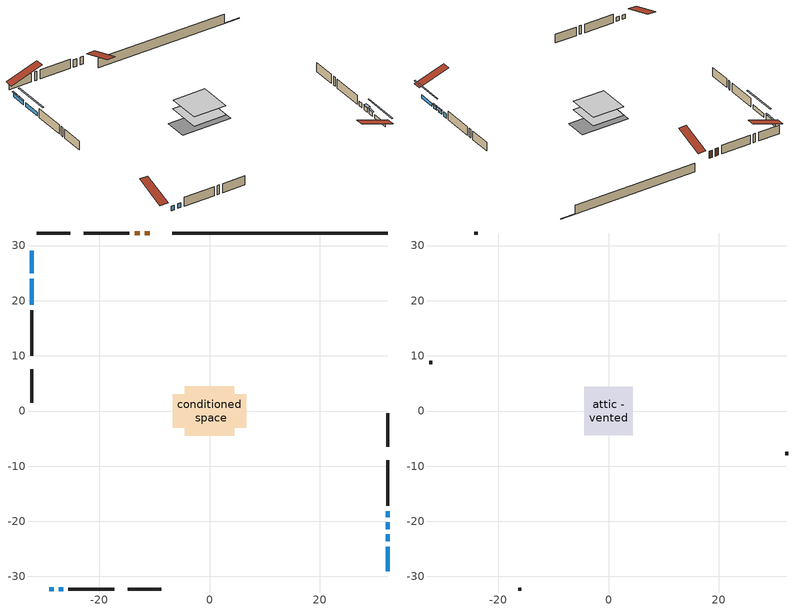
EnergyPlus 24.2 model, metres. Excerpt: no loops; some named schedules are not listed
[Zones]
conditioned space
 floor adiabatic (AdiabaticFloorConstruction): -4.45,-4.45 -4.45,4.45 4.45,4.45 4.45,-4.45 z1.59
 floor foundation (Slab1 construction): -6.71,-3.05 -6.71,3.05 6.71,3.05 6.71,-3.05 z-0.91
 wall outside (AdiabaticWallConstruction 1): -10.84,32.28 -11.76,32.28 / -12.68,32.28 -13.59,32.28 z1.59:3.62
 wall outside (AdiabaticWallConstruction): 32.28,-29.1 32.28,-24.58 z1.59:2.56; 32.28,-23.65 32.28,-22.39 / 32.28,-21.46 32.28,-20.2 z1.59:2.67; 32.28,-19.27 32.28,-18.15 / -29.11,-32.28 -28.28,-32.28 / -27.36,-32.28 -26.54,-32.28 z1.59:2.81; -32.28,29.1 -32.28,24.95 z1.59:2.77; -32.28,24.02 -32.28,19.23 z1.59:2.61
 wall outside (Wall1 construction): -14.52,32.28 -22.83,32.28 / -25.61,-32.28 -17.3,-32.28 / -32.28,18.3 -32.28,10 / 32.28,-17.22 32.28,-8.92 z1.59:4.03
 wall outside (Wall3 construction): -25.27,32.28 -31.35,32.28 / -14.86,-32.28 -8.78,-32.28 / -32.28,7.55 -32.28,1.47 / 32.28,-6.47 32.28,-0.39 z1.59:4.03
 wall foundation (FoundationWall1 construction): -6.74,32.28,-0.91 -6.74,32.28,1.59 28.12,32.28,1.59 28.12,32.28,-0.81 32.28,32.28,-0.81 32.28,32.28,-0.91
 window (WindowConstruction): 32.28,-29.1 32.28,-24.58 z1.59:2.56
 window (WindowConstruction 3): 32.28,-23.65 32.28,-22.39 z1.59:2.67
 window (WindowConstruction 4): 32.28,-21.46 32.28,-20.2 z1.59:2.67
 window (WindowConstruction 5): 32.28,-19.27 32.28,-18.15 z1.59:2.81
 window (WindowConstruction 6): -29.1,-32.28 -28.28,-32.28 z1.59:2.81
 window (WindowConstruction 7): -32.28,29.1 -32.28,24.95 z1.59:2.77
 window (WindowConstruction 1): -27.36,-32.28 -26.54,-32.28 z1.59:2.81
 window (WindowConstruction 2): -32.28,24.02 -32.28,19.23 z1.59:2.61
 door (Door): -10.85,32.28 -11.75,32.28 z1.59:3.62
 door (Door 1): -12.68,32.28 -13.59,32.28 z1.59:3.62
 ceiling adiabatic (AdiabaticFloorConstruction): 4.45,-4.45 4.45,4.45 -4.45,4.45 -4.45,-4.45 z1.59
attic - vented
 floor to conditioned space (Floor1 construction Reversed): -4.38,-4.38 -4.38,4.38 4.38,4.38 4.38,-4.38 z4.03
 wall outside (Wall2 construction): -23.76,32.28 -24.34,32.28 / -16.37,-32.28 -15.79,-32.28 / -32.28,9.07 -32.28,8.48 / 32.28,-7.99 32.28,-7.4 z1.59:4.03
 roof outside (Roof1 construction): -9.92,32.28,4.03 -9.92,23.74,6.87 -7.67,23.74,6.87 -7.67,32.28,4.03; -30.03,-32.28,4.03 -30.03,-23.74,6.87 -32.28,-23.74,6.87 -32.28,-32.28,4.03; -32.28,30.03,4.03 -23.74,30.03,6.87 -23.74,32.28,6.87 -32.28,32.28,4.03; 32.28,-30.03,4.03 23.74,-30.03,6.87 23.74,-32.28,6.87 32.28,-32.28,4.03
shading: 32.28,-21.87 32.28,-31.81 32.58,-31.81 32.58,-21.87 z5.27; 32.28,-22.19 32.28,-23.85 32.58,-23.85 32.58,-22.19 z2.87; 32.28,-20 32.28,-21.66 33.04,-21.66 33.04,-20 z2.87; -32.28,24.75 -32.28,29.31 -32.58,29.31 -32.58,24.75 z2.97; -32.28,16.52 -32.28,26.73 -32.58,26.73 -32.58,16.52 z5.32
[Building]
Building 1: Terrain=Suburbs
[Site:Location]
Vancouver Intl AP_BC: Latitude {deg}=49.19; Longitude {deg}=-123.18; Time Zone {hr}=-8; Elevation {m}=4; Keep Site Location Information=Yes
[Site:GroundTemperature:Shallow]
8.06451, 6.96315, 6.87495, 7.3976, 9.49575, 11.5841, 13.3946, 14.5416, 14.639, 13.7062, 11.9418, 9.91751
[Site:WaterMainsTemperature]
Calculation Method=Schedule; Temperature Schedule=mains temperature schedule
[Material] Roughness=Rough; Thermal Absorptance=0.9
Name | Thickness {m} | Conductivity {W/m-K} | Density {kg/m3} | Specific Heat {J/kg-K} | Solar Absorptance | Visible Absorptance
asphalt or fiberglass shingles | 0.00635 | 0.162714 | 1121.4 | 1465.45 | 0.84 | 0.84
ceiling stud and cavity | 0.1397 | 0.112058 | 65.682 | 1177.47 | 0.7 | 0.7
concrete 4.0 in. | 0.1016 | 1.803125 | 2242.8 | 837.4 | 0.7 | 0.7
concrete 8.0 in. | 0.2032 | 1.803125 | 2242.8 | 837.4 | 0.7 | 0.7
door material | 0.04445 | 0.188738 | 512.64 | 1214.23 | 0.7 | 0.7
door material 1 | 0.04445 | 0.0451087 | 512.64 | 1214.23 | 0.7 | 0.7
floor covering | 0.0127 | 0.0433444 | 54.468 | 1339.84 | 0.6 | 0.6
floor rigid ins; wall rigid ins | 0.512978 | 0.029427 | 32.04 | 1214.23 | 0.7 | 0.7
floor stud and cavity | 0.1397 | 1.75129 | 37.0049 | 1207.88 | 0.7 | 0.7
furniture material conditioned space 1 | 0.1524 | 0.115458 | 640.8 | 1214.23 | 0.6 | 0.6
gypsum board | 0.0127 | 0.160291 | 801 | 837.4 | 0.6 | 0.6
gypsum board 1 | 0.00254 | 0.160291 | 801 | 837.4 | 0.6 | 0.6
osb sheathing 0.5 in. | 0.0127 | 0.115458 | 512.64 | 1214.23 | 0.7 | 0.7
osb sheathing 0.75 in. | 0.01905 | 0.115458 | 512.64 | 1214.23 | 0.7 | 0.7
wall stud and cavity | 0.1397 | 0.108832 | 139.0536 | 1170.24 | 0.7 | 0.7
wall stud and cavity 1 | 0.0889 | 6.9971 | 50.32683 | 1063.81 | 0.6 | 0.6
wall stud and cavity 2 | 0.0889 | 0.539245 | 50.32683 | 1063.81 | 0.7 | 0.7
wall stud and cavity 3 | 0.0889 | 0.380278 | 52.3479 | 1209.89 | 0.7 | 0.7
wall stud and cavity 4 | 0.0889 | 0.391764 | 83.0341 | 1211.67 | 0.7 | 0.7
wood siding | 0.0254 | 0.102417 | 544.68 | 1172.36 | 0.4 | 0.4
wood siding 1 | 0.00254 | 0.102417 | 544.68 | 1172.36 | 0.4 | 0.4
wood siding 2; wood siding 3 | 0.0254 | 0.102417 | 544.68 | 1172.36 | 0.7 | 0.7
[WindowMaterial:SimpleGlazingSystem]
Name | U-Factor {W/m2-K} | Solar Heat Gain Coefficient
WindowMaterial | 6.62679 | 0.77
WindowMaterial 1 | 6.76136 | 0.73
WindowMaterial 2 | 6.609192 | 0.78
WindowMaterial 3 | 6.59613 | 0.78
WindowMaterial 4 | 6.640421 | 0.77
WindowMaterial 5 | 6.57399 | 0.79
[Construction]
AdiabaticFloorConstruction: floor stud and cavity, floor rigid ins, osb sheathing 0.75 in., floor covering
AdiabaticWallConstruction: wood siding 2, wall rigid ins, wall stud and cavity 3, gypsum board
AdiabaticWallConstruction 1: wood siding 3, wall rigid ins, wall stud and cavity 3, gypsum board
Door: door material
Door 1: door material 1
Floor1 construction Reversed: gypsum board, ceiling stud and cavity
FoundationWall1 construction: concrete 8.0 in.
furniture construction conditioned space 1: furniture material conditioned space 1
PartitionWallConstruction: gypsum board, wall stud and cavity 4, gypsum board
Roof1 construction: asphalt or fiberglass shingles
Slab1 construction: concrete 4.0 in.
Wall1 construction: wood siding, osb sheathing 0.5 in., wall stud and cavity, gypsum board
Wall2 construction: wood siding 1, wall stud and cavity 1
Wall3 construction: wood siding 1, wall stud and cavity 2, gypsum board 1
WindowConstruction: WindowMaterial
WindowConstruction 1: WindowMaterial 1
WindowConstruction 2: WindowMaterial 2
WindowConstruction 3; WindowConstruction 4; WindowConstruction 5: WindowMaterial 3
WindowConstruction 6: WindowMaterial 4
WindowConstruction 7: WindowMaterial 5
[Zone] Multiplier=1; Part of Total Floor Area=Yes
Name | Volume {m3}
attic - vented | 35.514
conditioned space | 402.6
[Space]
Name | Zone | Volume {m3}
attic - vented 1 | attic - vented | 35.514
conditioned space 1 | conditioned space | 402.6
[ZoneInfiltration:EffectiveLeakageArea]
infil attic - vented 1: Zone or Space=attic - vented 1; Schedule=Always On Discrete; Effective Air Leakage Area {cm2}=3180.41; Stack Coefficient=0.000367493; Wind Coefficient=1.29522e-05
[ZoneMixing]
whole house fan mix: Zone or Space=attic - vented; Schedule=Always On Continuous; Design Flow Rate Calculation Method=Flow/Zone; Design Flow Rate {m3/s}=0; Source Zone or Space=conditioned space
[SurfaceProperty:ExposedFoundationPerimeter]
Slab1: Exposed Perimeter Calculation Method=TotalExposedPerimeter; Total Exposed Perimeter {m}=39.02
[InternalMass] Zone or ZoneList=conditioned space; Space or SpaceList=conditioned space 1
Name | Construction | Surface Area {m2}
furniture mass conditioned space 1 | furniture construction conditioned space 1 | 64.4405
partition wall mass | PartitionWallConstruction | 161.101
[Lights]
interior lighting: Zone or ZoneList or Space or SpaceList=conditioned space 1; Schedule=interior lighting schedule; Design Level Calculation Method=LightingLevel; Lighting Level {W}=343.2; Return Air Fraction=0; Fraction Radiant=0.6; Fraction Visible=0.2; Fraction Replaceable=1
[People]
occupants: Zone or ZoneList or Space or SpaceList=conditioned space 1; Number of People Schedule=occupants schedule; Number of People Calculation Method=People; Number of People=3; Fraction Radiant=0.314171; Sensible Heat Fraction=0.56303; Activity Level Schedule=occupants activity schedule; Carbon Dioxide Generation Rate {m3/s-W}=0; Enable ASHRAE 55 Comfort Warnings=No; Mean Radiant Temperature Calculation Type=EnclosureAveraged
[ElectricEquipment] Zone or ZoneList or Space or SpaceList=conditioned space 1; Design Level Calculation Method=EquipmentLevel
Name | Schedule | Design Level {W} | Fraction Latent | Fraction Radiant | Fraction Lost
clothes dryer | clothes dryer schedule | 140.772 | 0.015 | 0.081 | 0.85
clothes washer | clothes washer schedule | 32.1985 | 0.03 | 0.162 | 0.7
cooking range | cooking range schedule | 215.147 | 0.08 | 0.432 | 0.2
dishwasher | dishwasher schedule | 66.8632 | 0.3 | 0.18 | 0.4
fridge | fridge schedule | 72.9452 | 0 | 0.6 | 0
mech vent house fan | mech vent house fan schedule | 17.7 | 0 | 0 | 1
mech vent house fan cfis | mech vent house fan cfis schedule | 0 | 0 | 0 | 0
misc plug loads | misc plug loads schedule | 494.7 | 0.045 | 0.513 | 0.1
whole house fan | Always On Discrete | 0 | 0 | 0 | 1
[OtherEquipment] Zone or ZoneList or Space or SpaceList=conditioned space 1; Design Level Calculation Method=EquipmentLevel
Name | Fuel Type | Schedule | Design Level {W} | Fraction Latent | Fraction Radiant | Fraction Lost
clothes dryer 1 | Electricity | clothes dryer schedule | 0 | 0.015 | 0.081 | 0.85
cooking range 1 | Electricity | cooking range schedule | 0 | 0.08 | 0.432 | 0.2
general water use latent | None | general water use schedule | 62.594 | 1 | 0 | 0
general water use sensible | None | general water use schedule | -61.6891 | 0 | 0.6 | 0
mech vent house fan latent load | None | Always On Discrete | 0 | 1 | 0 | 0
mech vent house fan sensible load | None | Always On Discrete | 0 | 0 | 0 | 0
water heater energy adjustment1 | NaturalGas | Always On Discrete | 0.01 | 0 | 0 | 1
[ZoneInfiltration:DesignFlowRate] Zone or ZoneList or Space or SpaceList=conditioned space 1; Schedule=Always On Discrete; Design Flow Rate Calculation Method=Flow/Zone; Design Flow Rate {m3/s}=0
infil flow; natural vent flow; whole house fan flow
[AvailabilityManager:Scheduled]
furnace airloop Availability Manager: Schedule=Always On Discrete
[Foundation:Kiva]
Foundation Kiva 1: Initial Indoor Air Temperature {C}=21; Wall Height Above Grade {m}=1.58999; Wall Depth Below Slab {m}=0.2032
[Foundation:Kiva:Settings]
Soil Conductivity {W/m-K}=0.849921; Soil Density {kg/m3}=1842.3; Soil Specific Heat {J/kg-K}=418.7; Ground Solar Absorptivity=0.9; Ground Thermal Absorptivity=0.9; Ground Surface Roughness {m}=0.03; Far-Field Width {m}=40; Deep-Ground Boundary Condition=ZeroFlux; Deep-Ground Depth {m}=40; Minimum Cell Dimension {m}=0.2; Maximum Cell Growth Coefficient=3; Simulation Timestep=Timestep
[Exterior:Lights]
exterior lighting: Schedule=exterior lighting schedule; Design Level {W}=75.6
[EnergyManagementSystem:GlobalVariable]
furnace_airloop_Fan_RTF
infil_program_Qfan
infil_program_Qinf
natural_vent_program_Qnv
natural_vent_program_Qwhf
[EnergyManagementSystem:Sensor]
Name | Output:Variable or Output:Meter Index Key | Output:Variable or Output:Meter
airflow_gain | infil flow | Infiltration Sensible Heat Gain Energy
airflow_gain_1 | natural vent flow | Infiltration Sensible Heat Gain Energy
airflow_gain_2 | whole house fan flow | Infiltration Sensible Heat Gain Energy
airflow_loss | infil flow | Infiltration Sensible Heat Loss Energy
airflow_loss_1 | natural vent flow | Infiltration Sensible Heat Loss Energy
airflow_loss_2 | whole house fan flow | Infiltration Sensible Heat Loss Energy
clg_load_cond |  | Cooling:EnergyTransfer:Zone:CONDITIONED SPACE
clg_sp_s; clg_sp_s_1 | cooling setpoint | Schedule Value
clothes_dryer_exhaust_0_sch_s | clothes dryer exhaust 0 schedule | Schedule Value
cool_season | cooling season schedule | Schedule Value
htg_load_cond |  | Heating:EnergyTransfer:Zone:CONDITIONED SPACE
htg_sp_s; htg_sp_s_1 | heating setpoint | Schedule Value
ig_ee_conv | clothes dryer | Electric Equipment Convective Heating Energy
ig_ee_conv_2 | cooking range | Electric Equipment Convective Heating Energy
ig_ee_conv_4 | fridge | Electric Equipment Convective Heating Energy
ig_ee_conv_5 | misc plug loads | Electric Equipment Convective Heating Energy
ig_ee_conv_6 | whole house fan | Electric Equipment Convective Heating Energy
ig_ee_rad | clothes dryer | Electric Equipment Radiant Heating Energy
ig_ee_rad_2 | cooking range | Electric Equipment Radiant Heating Energy
ig_ee_rad_4 | fridge | Electric Equipment Radiant Heating Energy
ig_ee_rad_5 | misc plug loads | Electric Equipment Radiant Heating Energy
ig_ee_rad_6 | whole house fan | Electric Equipment Radiant Heating Energy
ig_lgt_conv | interior lighting | Lights Convective Heating Energy
ig_lgt_rad | interior lighting | Lights Radiant Heating Energy
ig_lgt_vis | interior lighting | Lights Visible Radiation Heating Energy
ig_oe_conv | clothes dryer 1 | Other Equipment Convective Heating Energy
ig_oe_conv_1 | cooking range 1 | Other Equipment Convective Heating Energy
ig_oe_conv_2 | general water use latent | Other Equipment Convective Heating Energy
ig_oe_conv_3 | general water use sensible | Other Equipment Convective Heating Energy
ig_oe_conv_4 | water heater energy adjustment1 | Other Equipment Convective Heating Energy
ig_oe_rad | clothes dryer 1 | Other Equipment Radiant Heating Energy
ig_oe_rad_1 | cooking range 1 | Other Equipment Radiant Heating Energy
ig_oe_rad_2 | general water use latent | Other Equipment Radiant Heating Energy
ig_oe_rad_3 | general water use sensible | Other Equipment Radiant Heating Energy
ig_oe_rad_4 | water heater energy adjustment1 | Other Equipment Radiant Heating Energy
ig_ppl_conv | occupants | People Convective Heating Energy
ig_ppl_rad | occupants | People Radiant Heating Energy
im_conv | furniture mass conditioned space 1 | Surface Inside Face Convection Heat Gain Energy
im_conv_1 | partition wall mass | Surface Inside Face Convection Heat Gain Energy
im_ig | furniture mass conditioned space 1 | Surface Inside Face Internal Gains Radiation Heat Gain Energy
im_ig_1 | partition wall mass | Surface Inside Face Internal Gains Radiation Heat Gain Energy
im_lgt | furniture mass conditioned space 1 | Surface Inside Face Lights Radiation Heat Gain Energy
im_lgt_1 | partition wall mass | Surface Inside Face Lights Radiation Heat Gain Energy
im_sol | furniture mass conditioned space 1 | Surface Inside Face Solar Radiation Heat Gain Energy
im_sol_1 | partition wall mass | Surface Inside Face Solar Radiation Heat Gain Energy
im_surf | furniture mass conditioned space 1 | Surface Inside Face Net Surface Thermal Radiation Heat Gain Energy
im_surf_1 | partition wall mass | Surface Inside Face Net Surface Thermal Radiation Heat Gain Energy
mv_conv | mech vent house fan | Electric Equipment Convective Heating Energy
mv_conv_1 | mech vent house fan cfis | Electric Equipment Convective Heating Energy
mv_conv_2 | mech vent house fan latent load | Other Equipment Convective Heating Energy
mv_conv_3 | mech vent house fan sensible load | Other Equipment Convective Heating Energy
mv_rad | mech vent house fan | Electric Equipment Radiant Heating Energy
mv_rad_1 | mech vent house fan cfis | Electric Equipment Radiant Heating Energy
mv_rad_2 | mech vent house fan latent load | Other Equipment Radiant Heating Energy
mv_rad_3 | mech vent house fan sensible load | Other Equipment Radiant Heating Energy
natural_vent_s | natural vent schedule | Schedule Value
out_pb_s |  | Site Outdoor Air Barometric Pressure
out_wt_s |  | Site Outdoor Air Humidity Ratio
site_vw_s |  | Site Wind Speed
ss_back_out | Window1 | Surface Window Shortwave from Zone Back Out Window Heat Transfer Rate
ss_back_out_1 | Window11 | Surface Window Shortwave from Zone Back Out Window Heat Transfer Rate
ss_back_out_2 | Window12 | Surface Window Shortwave from Zone Back Out Window Heat Transfer Rate
ss_back_out_3 | Window13 | Surface Window Shortwave from Zone Back Out Window Heat Transfer Rate
ss_back_out_4 | Window14 | Surface Window Shortwave from Zone Back Out Window Heat Transfer Rate
ss_back_out_5 | Window15 | Surface Window Shortwave from Zone Back Out Window Heat Transfer Rate
ss_back_out_6 | Window5 | Surface Window Shortwave from Zone Back Out Window Heat Transfer Rate
ss_back_out_7 | Window7 | Surface Window Shortwave from Zone Back Out Window Heat Transfer Rate
ss_conv | Door1 | Surface Inside Face Convection Heat Gain Energy
ss_conv_1 | Door2 | Surface Inside Face Convection Heat Gain Energy
ss_conv_2 | Window1 | Surface Inside Face Convection Heat Gain Energy
ss_conv_3 | Window11 | Surface Inside Face Convection Heat Gain Energy
ss_conv_4 | Window12 | Surface Inside Face Convection Heat Gain Energy
ss_conv_5 | Window13 | Surface Inside Face Convection Heat Gain Energy
ss_conv_6 | Window14 | Surface Inside Face Convection Heat Gain Energy
ss_conv_7 | Window15 | Surface Inside Face Convection Heat Gain Energy
ss_conv_8 | Window5 | Surface Inside Face Convection Heat Gain Energy
ss_conv_9 | Window7 | Surface Inside Face Convection Heat Gain Energy
ss_ig | Door1 | Surface Inside Face Internal Gains Radiation Heat Gain Energy
ss_ig_1 | Door2 | Surface Inside Face Internal Gains Radiation Heat Gain Energy
ss_ig_2 | Window1 | Surface Inside Face Internal Gains Radiation Heat Gain Energy
ss_ig_3 | Window11 | Surface Inside Face Internal Gains Radiation Heat Gain Energy
ss_ig_4 | Window12 | Surface Inside Face Internal Gains Radiation Heat Gain Energy
ss_ig_5 | Window13 | Surface Inside Face Internal Gains Radiation Heat Gain Energy
ss_ig_6 | Window14 | Surface Inside Face Internal Gains Radiation Heat Gain Energy
ss_ig_7 | Window15 | Surface Inside Face Internal Gains Radiation Heat Gain Energy
ss_ig_8 | Window5 | Surface Inside Face Internal Gains Radiation Heat Gain Energy
ss_ig_9 | Window7 | Surface Inside Face Internal Gains Radiation Heat Gain Energy
ss_lgt | Door1 | Surface Inside Face Lights Radiation Heat Gain Energy
ss_lgt_1 | Door2 | Surface Inside Face Lights Radiation Heat Gain Energy
ss_sol | Door1 | Surface Inside Face Solar Radiation Heat Gain Energy
ss_sol_1 | Door2 | Surface Inside Face Solar Radiation Heat Gain Energy
ss_surf | Door1 | Surface Inside Face Net Surface Thermal Radiation Heat Gain Energy
ss_surf_1 | Door2 | Surface Inside Face Net Surface Thermal Radiation Heat Gain Energy
ss_surf_2 | Window1 | Surface Inside Face Net Surface Thermal Radiation Heat Gain Energy
ss_surf_3 | Window11 | Surface Inside Face Net Surface Thermal Radiation Heat Gain Energy
ss_surf_4 | Window12 | Surface Inside Face Net Surface Thermal Radiation Heat Gain Energy
ss_surf_5 | Window13 | Surface Inside Face Net Surface Thermal Radiation Heat Gain Energy
ss_surf_6 | Window14 | Surface Inside Face Net Surface Thermal Radiation Heat Gain Energy
ss_surf_7 | Window15 | Surface Inside Face Net Surface Thermal Radiation Heat Gain Energy
ss_surf_8 | Window5 | Surface Inside Face Net Surface Thermal Radiation Heat Gain Energy
ss_surf_9 | Window7 | Surface Inside Face Net Surface Thermal Radiation Heat Gain Energy
ss_trans_in | Window1 | Surface Window Transmitted Solar Radiation Rate
ss_trans_in_1 | Window11 | Surface Window Transmitted Solar Radiation Rate
ss_trans_in_2 | Window12 | Surface Window Transmitted Solar Radiation Rate
ss_trans_in_3 | Window13 | Surface Window Transmitted Solar Radiation Rate
ss_trans_in_4 | Window14 | Surface Window Transmitted Solar Radiation Rate
ss_trans_in_5 | Window15 | Surface Window Transmitted Solar Radiation Rate
ss_trans_in_6 | Window5 | Surface Window Transmitted Solar Radiation Rate
ss_trans_in_7 | Window7 | Surface Window Transmitted Solar Radiation Rate
ss_trans_out | Window1 | Surface Inside Face Initial Transmitted Diffuse Transmitted Out Window Solar Radiation Rate
ss_trans_out_1 | Window11 | Surface Inside Face Initial Transmitted Diffuse Transmitted Out Window Solar Radiation Rate
ss_trans_out_2 | Window12 | Surface Inside Face Initial Transmitted Diffuse Transmitted Out Window Solar Radiation Rate
ss_trans_out_3 | Window13 | Surface Inside Face Initial Transmitted Diffuse Transmitted Out Window Solar Radiation Rate
ss_trans_out_4 | Window14 | Surface Inside Face Initial Transmitted Diffuse Transmitted Out Window Solar Radiation Rate
ss_trans_out_5 | Window15 | Surface Inside Face Initial Transmitted Diffuse Transmitted Out Window Solar Radiation Rate
ss_trans_out_6 | Window5 | Surface Inside Face Initial Transmitted Diffuse Transmitted Out Window Solar Radiation Rate
ss_trans_out_7 | Window7 | Surface Inside Face Initial Transmitted Diffuse Transmitted Out Window Solar Radiation Rate
s_conv | Floor1 | Surface Inside Face Convection Heat Gain Energy
s_conv_1 | FoundationWall1 | Surface Inside Face Convection Heat Gain Energy
s_conv_10 | Wall3:180 | Surface Inside Face Convection Heat Gain Energy
s_conv_11 | Wall3:270 | Surface Inside Face Convection Heat Gain Energy
s_conv_12 | Wall3:90 | Surface Inside Face Convection Heat Gain Energy
s_conv_2 | inferred conditioned ceiling | Surface Inside Face Convection Heat Gain Energy
s_conv_3 | inferred conditioned floor | Surface Inside Face Convection Heat Gain Energy
s_conv_4 | Slab1 | Surface Inside Face Convection Heat Gain Energy
s_conv_5 | Wall1:0 | Surface Inside Face Convection Heat Gain Energy
s_conv_6 | Wall1:180 | Surface Inside Face Convection Heat Gain Energy
s_conv_7 | Wall1:270 | Surface Inside Face Convection Heat Gain Energy
s_conv_8 | Wall1:90 | Surface Inside Face Convection Heat Gain Energy
s_conv_9 | Wall3:0 | Surface Inside Face Convection Heat Gain Energy
s_ig | Floor1 | Surface Inside Face Internal Gains Radiation Heat Gain Energy
s_ig_1 | FoundationWall1 | Surface Inside Face Internal Gains Radiation Heat Gain Energy
s_ig_10 | Wall3:180 | Surface Inside Face Internal Gains Radiation Heat Gain Energy
s_ig_11 | Wall3:270 | Surface Inside Face Internal Gains Radiation Heat Gain Energy
s_ig_12 | Wall3:90 | Surface Inside Face Internal Gains Radiation Heat Gain Energy
s_ig_2 | inferred conditioned ceiling | Surface Inside Face Internal Gains Radiation Heat Gain Energy
s_ig_3 | inferred conditioned floor | Surface Inside Face Internal Gains Radiation Heat Gain Energy
s_ig_4 | Slab1 | Surface Inside Face Internal Gains Radiation Heat Gain Energy
s_ig_5 | Wall1:0 | Surface Inside Face Internal Gains Radiation Heat Gain Energy
s_ig_6 | Wall1:180 | Surface Inside Face Internal Gains Radiation Heat Gain Energy
s_ig_7 | Wall1:270 | Surface Inside Face Internal Gains Radiation Heat Gain Energy
s_ig_8 | Wall1:90 | Surface Inside Face Internal Gains Radiation Heat Gain Energy
s_ig_9 | Wall3:0 | Surface Inside Face Internal Gains Radiation Heat Gain Energy
s_lgt | Floor1 | Surface Inside Face Lights Radiation Heat Gain Energy
s_lgt_1 | FoundationWall1 | Surface Inside Face Lights Radiation Heat Gain Energy
s_lgt_10 | Wall3:180 | Surface Inside Face Lights Radiation Heat Gain Energy
s_lgt_11 | Wall3:270 | Surface Inside Face Lights Radiation Heat Gain Energy
s_lgt_12 | Wall3:90 | Surface Inside Face Lights Radiation Heat Gain Energy
s_lgt_2 | inferred conditioned ceiling | Surface Inside Face Lights Radiation Heat Gain Energy
s_lgt_3 | inferred conditioned floor | Surface Inside Face Lights Radiation Heat Gain Energy
s_lgt_4 | Slab1 | Surface Inside Face Lights Radiation Heat Gain Energy
s_lgt_5 | Wall1:0 | Surface Inside Face Lights Radiation Heat Gain Energy
s_lgt_6 | Wall1:180 | Surface Inside Face Lights Radiation Heat Gain Energy
s_lgt_7 | Wall1:270 | Surface Inside Face Lights Radiation Heat Gain Energy
s_lgt_8 | Wall1:90 | Surface Inside Face Lights Radiation Heat Gain Energy
s_lgt_9 | Wall3:0 | Surface Inside Face Lights Radiation Heat Gain Energy
s_sol | Floor1 | Surface Inside Face Solar Radiation Heat Gain Energy
s_sol_1 | FoundationWall1 | Surface Inside Face Solar Radiation Heat Gain Energy
s_sol_10 | Wall3:180 | Surface Inside Face Solar Radiation Heat Gain Energy
s_sol_11 | Wall3:270 | Surface Inside Face Solar Radiation Heat Gain Energy
s_sol_12 | Wall3:90 | Surface Inside Face Solar Radiation Heat Gain Energy
s_sol_2 | inferred conditioned ceiling | Surface Inside Face Solar Radiation Heat Gain Energy
s_sol_3 | inferred conditioned floor | Surface Inside Face Solar Radiation Heat Gain Energy
s_sol_4 | Slab1 | Surface Inside Face Solar Radiation Heat Gain Energy
s_sol_5 | Wall1:0 | Surface Inside Face Solar Radiation Heat Gain Energy
s_sol_6 | Wall1:180 | Surface Inside Face Solar Radiation Heat Gain Energy
s_sol_7 | Wall1:270 | Surface Inside Face Solar Radiation Heat Gain Energy
s_sol_8 | Wall1:90 | Surface Inside Face Solar Radiation Heat Gain Energy
s_sol_9 | Wall3:0 | Surface Inside Face Solar Radiation Heat Gain Energy
s_surf | Floor1 | Surface Inside Face Net Surface Thermal Radiation Heat Gain Energy
s_surf_1 | FoundationWall1 | Surface Inside Face Net Surface Thermal Radiation Heat Gain Energy
s_surf_10 | Wall3:180 | Surface Inside Face Net Surface Thermal Radiation Heat Gain Energy
s_surf_11 | Wall3:270 | Surface Inside Face Net Surface Thermal Radiation Heat Gain Energy
s_surf_12 | Wall3:90 | Surface Inside Face Net Surface Thermal Radiation Heat Gain Energy
s_surf_2 | inferred conditioned ceiling | Surface Inside Face Net Surface Thermal Radiation Heat Gain Energy
s_surf_3 | inferred conditioned floor | Surface Inside Face Net Surface Thermal Radiation Heat Gain Energy
s_surf_4 | Slab1 | Surface Inside Face Net Surface Thermal Radiation Heat Gain Energy
s_surf_5 | Wall1:0 | Surface Inside Face Net Surface Thermal Radiation Heat Gain Energy
s_surf_6 | Wall1:180 | Surface Inside Face Net Surface Thermal Radiation Heat Gain Energy
s_surf_7 | Wall1:270 | Surface Inside Face Net Surface Thermal Radiation Heat Gain Energy
